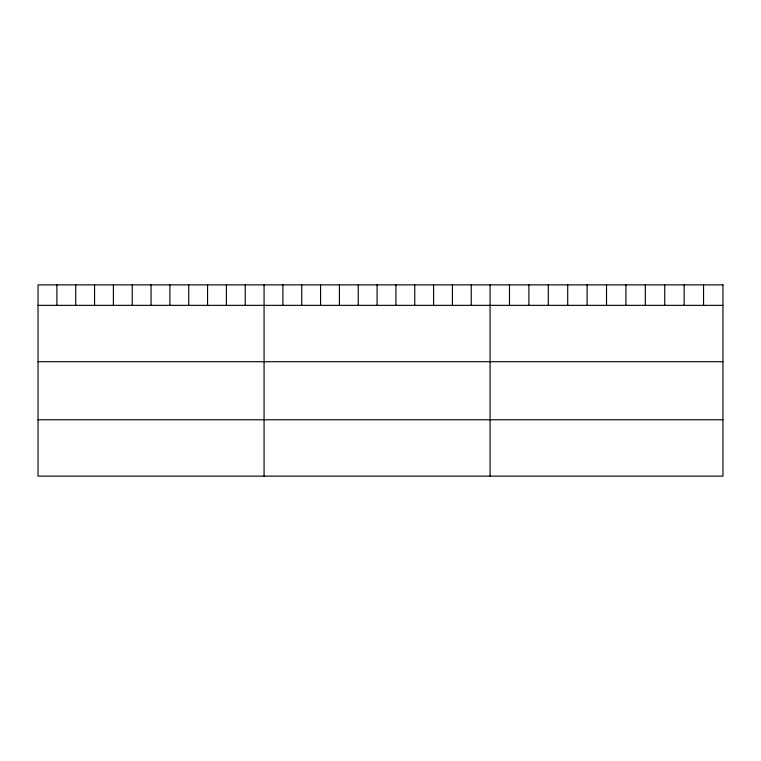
<?xml version="1.0" encoding="UTF-8"?>
<svg xmlns="http://www.w3.org/2000/svg" width="761" height="761" viewBox="0 0 761 761"><rect width="100%" height="100%" fill="white"/><g stroke="black" fill="none" stroke-linecap="round" stroke-linejoin="round"><path stroke-width="1.14" d="M38.05 305.351L722.95 305.351M38.05 361.703L722.95 361.703M38.05 419.768L722.95 419.768M703.545 284.88L703.545 305.351M684.139 284.88L684.139 305.351M664.733 284.88L664.733 305.351M645.328 284.88L645.328 305.351M625.923 284.88L625.923 305.351M606.517 284.88L606.517 305.351M587.112 284.88L587.112 305.351M567.706 284.88L567.706 305.351M548.301 284.88L548.301 305.351M528.895 284.88L528.895 305.351M509.49 284.88L509.49 305.351M490.084 284.88L490.084 476.12M471.249 284.88L471.249 305.351M452.415 284.88L452.415 305.351M433.58 284.88L433.58 305.351M414.745 284.88L414.745 305.351M395.91 284.88L395.91 305.351M377.075 284.88L377.075 305.351M358.241 284.88L358.241 305.351M339.406 284.88L339.406 305.351M320.571 284.88L320.571 305.351M301.736 284.88L301.736 305.351M282.902 284.88L282.902 305.351M264.067 284.88L264.067 476.12M245.232 284.88L245.232 305.351M226.398 284.88L226.398 305.351M207.563 284.88L207.563 305.351M188.728 284.88L188.728 305.351M169.893 284.88L169.893 305.351M151.059 284.88L151.059 305.351M132.224 284.88L132.224 305.351M113.389 284.88L113.389 305.351M94.554 284.88L94.554 305.351M75.719 284.88L75.719 305.351M56.885 284.88L56.885 305.351M722.95 284.88L38.05 284.88L38.05 476.12L722.95 476.12L722.95 284.88"/></g></svg>
